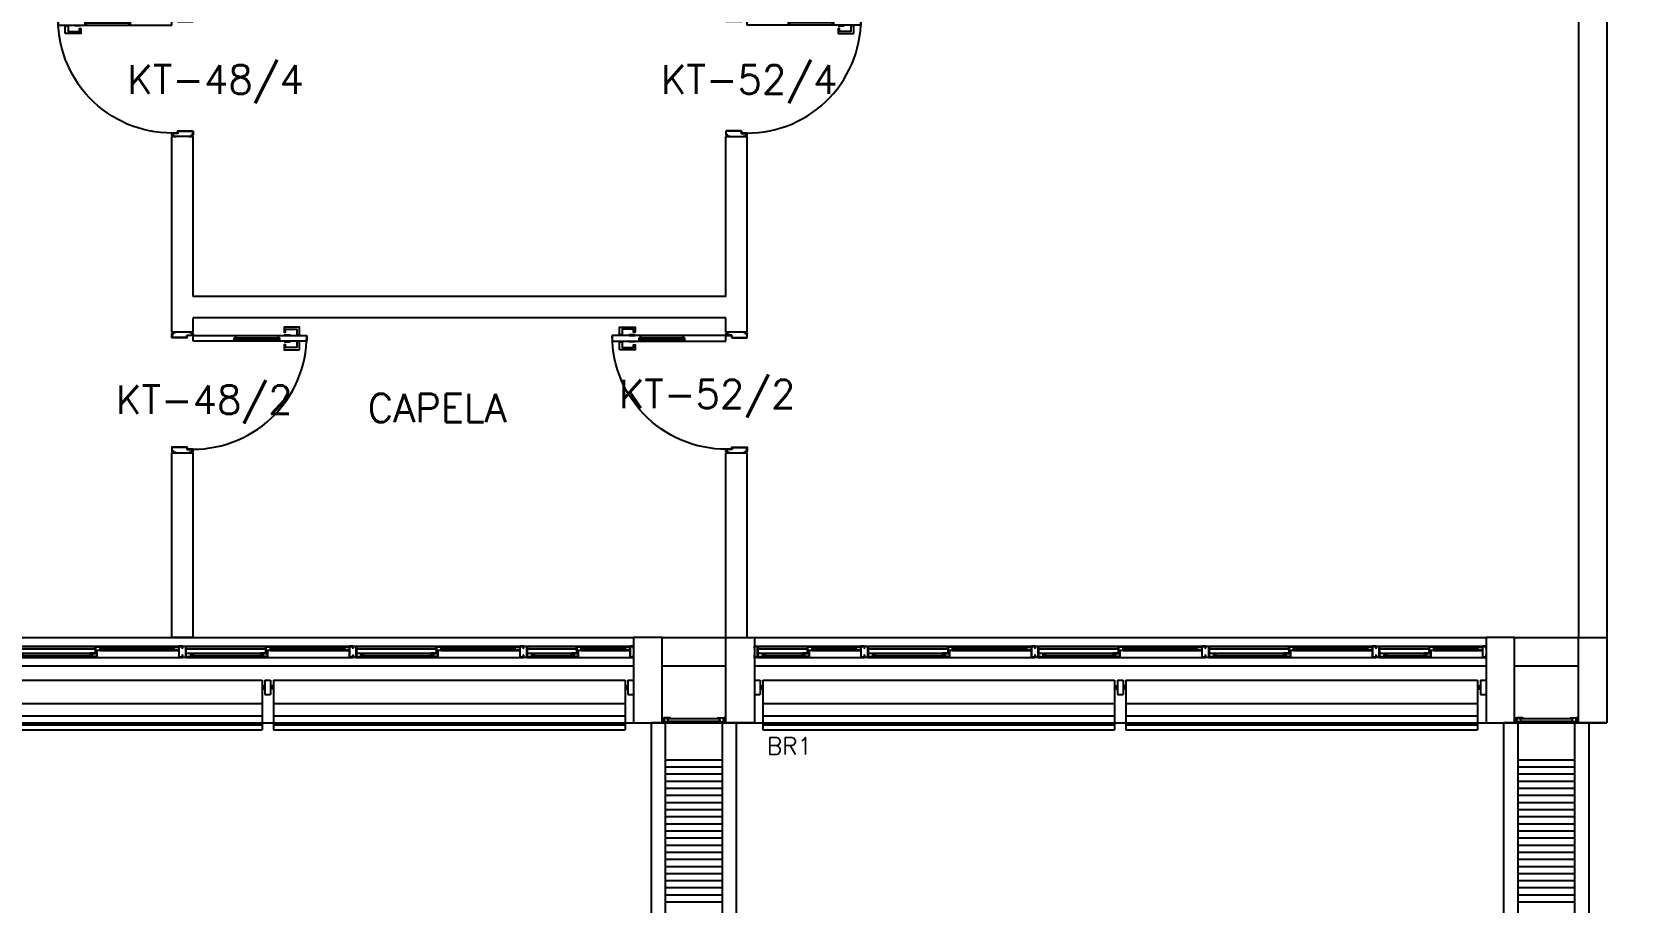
# Model space of a CAD drawing. Header units: millimetres. Extents: x 2686 to 2939, y 1294 to 1441.
# Drawn here: x 2859.24 to 2870.55, y 1420.66 to 1426.79 of the extents above; entities that cross this region are included whole.
import ezdxf

# ---------------------------------------------------------------- set-up
doc = ezdxf.new("R2010")
doc.units = ezdxf.units.MM
for name, color, linetype in [('AR-ALV', 2, 'Continuous'), ('AR-BRISES', 1, 'Continuous'), ('AR-ESQ', 1, 'Continuous'), ('AR-ESTC', 3, 'Continuous'), ('AR-ESTC-V3', 3, 'Continuous'), ('AR-PEITORIL', 1, 'Continuous'), ('AR-PISO', 1, 'Continuous'), ('AR-PORTA', 1, 'Continuous'), ('BR-LINHAS', 1, 'Continuous'), ('BR-MONTANTE', 242, 'Continuous'), ('BR-PAINEL', 1, 'Continuous'), ('BR-SUPORTE', 1, 'Continuous'), ('BR-TEXTO', 2, 'Continuous'), ('DT-ESQ-BAGUETE-C', 1, 'Continuous'), ('DT-ESQ-BAGUETE-V', 1, 'Continuous'), ('DT-ESQ-CHAPA DOBRADA-V', 1, 'Continuous'), ('DT-ESQ-PERFIL CADEIRA-C', 2, 'Continuous'), ('DT-ESQ-PERFIL CADEIRA-V', 2, 'Continuous'), ('DT-ESQ-PERFIL U SIMPLES-C', 2, 'Continuous'), ('DT-ESQ-PERFIL U-C', 2, 'Continuous'), ('DT-ESQ-PERFIL U-V', 1, 'Continuous'), ('DT-ESQ-VENEZIANA-C', 1, 'Continuous'), ('DT-ESQ-VENEZIANA-V', 1, 'Continuous'), ('DT-ESQ-VIDRO-C', 2, 'Continuous'), ('DT-TXTMOD', 1, 'Continuous'), ('ENDEREÇO', 2, 'Continuous'), ('ibio', 2, 'Continuous'), ('insercao', 4, 'Continuous'), ('maçaneta', 1, 'Continuous'), ('mov', 1, 'Continuous'), ('PM-PERFIL U-C', 2, 'Continuous'), ('PM-VIDRO', 2, 'Continuous'), ('pm1', 2, 'Continuous'), ('pm2', 2, 'Continuous'), ('TEXTO', 2, 'Continuous')]:
    doc.layers.add(name, color=color, linetype=linetype)
doc.styles.add('S10', font='simplex.shx', dxfattribs={"height": 0.1})
doc.styles.add('S12', font='simplex.shx', dxfattribs={"width": 1.1, "height": 0.12})
doc.styles.add('UNB-100', font='simplex.shx', dxfattribs={"height": 0.2})
doc.styles.add('UNB1-100', font='simplex.shx', dxfattribs={"height": 0.2})

# ---------------------------------------------------------------- blocks, each defined once
blk = doc.blocks.new('EF40-P')
at = {"layer": 'DT-ESQ-BAGUETE-C', "ltscale": 0.1}
for points in [[(0.073, -0.125), (0.06, -0.125), (0.06, -0.124), (0.073, -0.124, 0.414214), (0.073, -0.123), (0.073, -0.112, 0.414214), (0.073, -0.112), (0.06, -0.112), (0.06, -0.11), (0.073, -0.11, -0.414214), (0.075, -0.112), (0.075, -0.124, -0.414214)], [(0.339, -0.125), (0.352, -0.125), (0.352, -0.124), (0.34, -0.124, -0.414214), (0.339, -0.123), (0.339, -0.112, -0.414214), (0.34, -0.112), (0.352, -0.112), (0.352, -0.11), (0.339, -0.11, 0.414214), (0.337, -0.112), (0.337, -0.124, 0.414214)], [(0.422, -0.08), (0.409, -0.08), (0.409, -0.079), (0.422, -0.079, 0.414214), (0.422, -0.078), (0.422, -0.067, 0.414214), (0.422, -0.067), (0.409, -0.067), (0.409, -0.065), (0.422, -0.065, -0.414214), (0.424, -0.067), (0.424, -0.079, -0.414214)], [(0.702, -0.08), (0.715, -0.08), (0.715, -0.079), (0.702, -0.079, -0.414214), (0.702, -0.078), (0.702, -0.067, -0.414214), (0.702, -0.067), (0.715, -0.067), (0.715, -0.065), (0.702, -0.065, 0.414214), (0.7, -0.067), (0.7, -0.079, 0.414214)], [(0.848, -0.125), (0.835, -0.125), (0.835, -0.124), (0.848, -0.124, 0.414214), (0.848, -0.123), (0.848, -0.112, 0.414214), (0.848, -0.112), (0.835, -0.112), (0.835, -0.11), (0.848, -0.11, -0.414214), (0.85, -0.112), (0.85, -0.124, -0.414214)], [(1.326, -0.125), (1.34, -0.125), (1.34, -0.124), (1.327, -0.124, -0.414214), (1.326, -0.123), (1.326, -0.112, -0.414214), (1.327, -0.112), (1.34, -0.112), (1.34, -0.11), (1.326, -0.11, 0.414214), (1.325, -0.112), (1.325, -0.124, 0.414214)], [(1.41, -0.08), (1.396, -0.08), (1.396, -0.079), (1.409, -0.079, 0.414214), (1.41, -0.078), (1.41, -0.067, 0.414214), (1.409, -0.067), (1.396, -0.067), (1.396, -0.065), (1.41, -0.065, -0.414214), (1.411, -0.067), (1.411, -0.079, -0.414214)], [(1.901, -0.08), (1.915, -0.08), (1.915, -0.079), (1.902, -0.079, -0.414214), (1.901, -0.078), (1.901, -0.067, -0.414214), (1.902, -0.067), (1.915, -0.067), (1.915, -0.065), (1.901, -0.065, 0.414214), (1.9, -0.067), (1.9, -0.079, 0.414214)], [(2.048, -0.125), (2.035, -0.125), (2.035, -0.124), (2.048, -0.124, 0.414214), (2.048, -0.123), (2.048, -0.112, 0.414214), (2.048, -0.112), (2.035, -0.112), (2.035, -0.11), (2.048, -0.11, -0.414214), (2.05, -0.112), (2.05, -0.124, -0.414214)], [(2.526, -0.125), (2.54, -0.125), (2.54, -0.124), (2.527, -0.124, -0.414214), (2.526, -0.123), (2.526, -0.112, -0.414214), (2.527, -0.112), (2.54, -0.112), (2.54, -0.11), (2.526, -0.11, 0.414214), (2.525, -0.112), (2.525, -0.124, 0.414214)], [(2.61, -0.08), (2.596, -0.08), (2.596, -0.079), (2.609, -0.079, 0.414214), (2.61, -0.078), (2.61, -0.067, 0.414214), (2.609, -0.067), (2.596, -0.067), (2.596, -0.065), (2.61, -0.065, -0.414214), (2.611, -0.067), (2.611, -0.079, -0.414214)], [(3.101, -0.08), (3.115, -0.08), (3.115, -0.079), (3.102, -0.079, -0.414214), (3.101, -0.078), (3.101, -0.067, -0.414214), (3.102, -0.067), (3.115, -0.067), (3.115, -0.065), (3.101, -0.065, 0.414214), (3.1, -0.067), (3.1, -0.079, 0.414214)], [(3.248, -0.125), (3.235, -0.125), (3.235, -0.124), (3.248, -0.124, 0.414214), (3.248, -0.123), (3.248, -0.112, 0.414214), (3.248, -0.112), (3.235, -0.112), (3.235, -0.11), (3.248, -0.11, -0.414214), (3.25, -0.112), (3.25, -0.124, -0.414214)], [(3.726, -0.125), (3.74, -0.125), (3.74, -0.124), (3.727, -0.124, -0.414214), (3.726, -0.123), (3.726, -0.112, -0.414214), (3.727, -0.112), (3.74, -0.112), (3.74, -0.11), (3.726, -0.11, 0.414214), (3.725, -0.112), (3.725, -0.124, 0.414214)], [(3.81, -0.08), (3.796, -0.08), (3.796, -0.079), (3.809, -0.079, 0.414214), (3.81, -0.078), (3.81, -0.067, 0.414214), (3.809, -0.067), (3.796, -0.067), (3.796, -0.065), (3.81, -0.065, -0.414214), (3.811, -0.067), (3.811, -0.079, -0.414214)], [(4.301, -0.08), (4.315, -0.08), (4.315, -0.079), (4.302, -0.079, -0.414214), (4.301, -0.078), (4.301, -0.067, -0.414214), (4.302, -0.067), (4.315, -0.067), (4.315, -0.065), (4.301, -0.065, 0.414214), (4.3, -0.067), (4.3, -0.079, 0.414214)], [(4.448, -0.125), (4.435, -0.125), (4.435, -0.124), (4.448, -0.124, 0.414214), (4.448, -0.123), (4.448, -0.112, 0.414214), (4.448, -0.112), (4.435, -0.112), (4.435, -0.11), (4.448, -0.11, -0.414214), (4.45, -0.112), (4.45, -0.124, -0.414214)], [(4.714, -0.125), (4.727, -0.125), (4.727, -0.124), (4.714, -0.124, -0.414214), (4.714, -0.123), (4.714, -0.112, -0.414214), (4.714, -0.112), (4.727, -0.112), (4.727, -0.11), (4.714, -0.11, 0.414214), (4.712, -0.112), (4.712, -0.124, 0.414214)], [(4.797, -0.08), (4.784, -0.08), (4.784, -0.079), (4.797, -0.079, 0.414214), (4.797, -0.078), (4.797, -0.067, 0.414214), (4.797, -0.067), (4.784, -0.067), (4.784, -0.065), (4.797, -0.065, -0.414214), (4.799, -0.067), (4.799, -0.079, -0.414214)], [(5.076, -0.08), (5.09, -0.08), (5.09, -0.079), (5.077, -0.079, -0.414214), (5.076, -0.078), (5.076, -0.067, -0.414214), (5.077, -0.067), (5.09, -0.067), (5.09, -0.065), (5.076, -0.065, 0.414214), (5.075, -0.067), (5.075, -0.079, 0.414214)]]:
    blk.add_lwpolyline(points, format="xyb", close=True, dxfattribs=at)
at = {"layer": 'DT-ESQ-BAGUETE-V', "ltscale": 0.1}
for p, q in [((0.073, -0.11), (0.339, -0.11)), ((0.422, -0.065), (0.702, -0.065)), ((0.848, -0.11), (1.326, -0.11)), ((1.41, -0.065), (1.901, -0.065)), ((2.048, -0.11), (2.526, -0.11)), ((2.61, -0.065), (3.101, -0.065)), ((3.248, -0.11), (3.726, -0.11)), ((3.81, -0.065), (4.301, -0.065)), ((4.448, -0.11), (4.714, -0.11)), ((4.797, -0.065), (5.076, -0.065))]:
    blk.add_line(p, q, dxfattribs=at)
at = {"layer": 'DT-ESQ-CHAPA DOBRADA-V', "ltscale": 0.1}
for p, q in [((0.025, -0.077), (0.374, -0.077)), ((0.025, -0.08), (0.374, -0.08)), ((0.8, -0.077), (1.361, -0.077)), ((0.8, -0.08), (1.361, -0.08)), ((2, -0.077), (2.561, -0.077)), ((2, -0.08), (2.561, -0.08)), ((3.2, -0.077), (3.761, -0.077)), ((3.2, -0.08), (3.761, -0.08)), ((4.4, -0.077), (4.749, -0.077)), ((4.4, -0.08), (4.749, -0.08))]:
    blk.add_line(p, q, dxfattribs=at)
at = {"layer": 'DT-ESQ-PERFIL CADEIRA-C', "ltscale": 0.1}
for p, q in [((0.376, -0.088), (0.422, -0.088)), ((0.75, -0.088), (0.702, -0.088)), ((1.363, -0.088), (1.41, -0.088)), ((1.95, -0.088), (1.901, -0.088)), ((2.563, -0.088), (2.61, -0.088)), ((3.15, -0.088), (3.101, -0.088)), ((3.763, -0.088), (3.81, -0.088)), ((4.35, -0.088), (4.301, -0.088)), ((4.751, -0.088), (4.797, -0.088)), ((5.125, -0.088), (5.076, -0.088)), ((0.025, -0.134), (0.073, -0.134)), ((0.385, -0.134), (0.339, -0.134)), ((0.8, -0.134), (0.848, -0.134)), ((1.373, -0.134), (1.326, -0.134)), ((2, -0.134), (2.048, -0.134)), ((2.573, -0.134), (2.526, -0.134)), ((3.2, -0.134), (3.248, -0.134)), ((3.773, -0.134), (3.726, -0.134)), ((4.4, -0.134), (4.448, -0.134)), ((4.76, -0.134), (4.714, -0.134))]:
    blk.add_line(p, q, dxfattribs=at)
for points in [[(0.073, -0.135), (0.025, -0.135), (0.025, -0.134), (0.06, -0.134, -0.198912), (0.059, -0.133, -0.198913), (0.059, -0.132), (0.059, -0.112, 0.414214), (0.058, -0.112), (0.025, -0.112), (0.025, -0.11), (0.059, -0.11, -0.414214), (0.06, -0.112), (0.06, -0.124), (0.06, -0.125), (0.06, -0.132), (0.073, -0.132, -1)], [(0.339, -0.132, 1), (0.339, -0.135), (0.385, -0.135, 0.414214), (0.387, -0.133), (0.387, -0.112, 0.414214), (0.385, -0.11), (0.354, -0.11, 0.414214), (0.352, -0.112), (0.352, -0.132)], [(0.352, -0.134, 0.198913), (0.354, -0.133, 0.198913), (0.354, -0.132), (0.354, -0.112, -0.414214), (0.354, -0.112), (0.385, -0.112, -0.414214), (0.386, -0.112), (0.386, -0.133, -0.414214), (0.385, -0.134)], [(0.422, -0.087, -1), (0.422, -0.09), (0.376, -0.09, -0.414214), (0.374, -0.088), (0.374, -0.067, -0.414214), (0.376, -0.065), (0.407, -0.065, -0.414214), (0.409, -0.067), (0.409, -0.087)], [(0.409, -0.088, -0.198913), (0.408, -0.088, -0.198913), (0.407, -0.087), (0.407, -0.067, 0.414214), (0.407, -0.067), (0.376, -0.067, 0.414214), (0.375, -0.067), (0.375, -0.088, 0.414214), (0.376, -0.088)], [(0.702, -0.09), (0.75, -0.09), (0.75, -0.088), (0.715, -0.088, 0.198912), (0.716, -0.088, 0.198913), (0.716, -0.087), (0.716, -0.067, -0.414214), (0.717, -0.067), (0.75, -0.067), (0.75, -0.065), (0.716, -0.065, 0.414214), (0.715, -0.067), (0.715, -0.079), (0.715, -0.08), (0.715, -0.087), (0.702, -0.087, 1)], [(0.848, -0.135), (0.8, -0.135), (0.8, -0.134), (0.835, -0.134, -0.198912), (0.834, -0.133, -0.198913), (0.833, -0.132), (0.833, -0.112, 0.414214), (0.833, -0.112), (0.8, -0.112), (0.8, -0.11), (0.833, -0.11, -0.414214), (0.835, -0.112), (0.835, -0.124), (0.835, -0.125), (0.835, -0.132), (0.848, -0.132, -1)], [(1.326, -0.132, 1), (1.326, -0.135), (1.373, -0.135, 0.414214), (1.375, -0.133), (1.375, -0.112, 0.414214), (1.373, -0.11), (1.341, -0.11, 0.414214), (1.34, -0.112), (1.34, -0.132)], [(1.34, -0.134, 0.198913), (1.341, -0.133, 0.198913), (1.341, -0.132), (1.341, -0.112, -0.414214), (1.342, -0.112), (1.373, -0.112, -0.414214), (1.373, -0.112), (1.373, -0.133, -0.414214), (1.373, -0.134)], [(1.41, -0.087, -1), (1.41, -0.09), (1.363, -0.09, -0.414214), (1.361, -0.088), (1.361, -0.067, -0.414214), (1.363, -0.065), (1.395, -0.065, -0.414214), (1.396, -0.067), (1.396, -0.087)], [(1.396, -0.088, -0.198913), (1.395, -0.088, -0.198913), (1.395, -0.087), (1.395, -0.067, 0.414214), (1.394, -0.067), (1.363, -0.067, 0.414214), (1.363, -0.067), (1.363, -0.088, 0.414214), (1.363, -0.088)], [(1.901, -0.09), (1.95, -0.09), (1.95, -0.088), (1.915, -0.088, 0.198912), (1.916, -0.088, 0.198913), (1.916, -0.087), (1.916, -0.067, -0.414214), (1.917, -0.067), (1.95, -0.067), (1.95, -0.065), (1.916, -0.065, 0.414214), (1.915, -0.067), (1.915, -0.079), (1.915, -0.08), (1.915, -0.087), (1.901, -0.087, 1)], [(2.048, -0.135), (2, -0.135), (2, -0.134), (2.035, -0.134, -0.198912), (2.034, -0.133, -0.198913), (2.033, -0.132), (2.033, -0.112, 0.414214), (2.033, -0.112), (2, -0.112), (2, -0.11), (2.033, -0.11, -0.414214), (2.035, -0.112), (2.035, -0.124), (2.035, -0.125), (2.035, -0.132), (2.048, -0.132, -1)], [(2.526, -0.132, 1), (2.526, -0.135), (2.573, -0.135, 0.414214), (2.575, -0.133), (2.575, -0.112, 0.414214), (2.573, -0.11), (2.541, -0.11, 0.414214), (2.54, -0.112), (2.54, -0.132)], [(2.54, -0.134, 0.198913), (2.541, -0.133, 0.198913), (2.541, -0.132), (2.541, -0.112, -0.414214), (2.542, -0.112), (2.573, -0.112, -0.414214), (2.573, -0.112), (2.573, -0.133, -0.414214), (2.573, -0.134)], [(2.61, -0.087, -1), (2.61, -0.09), (2.563, -0.09, -0.414214), (2.561, -0.088), (2.561, -0.067, -0.414214), (2.563, -0.065), (2.595, -0.065, -0.414214), (2.596, -0.067), (2.596, -0.087)], [(2.596, -0.088, -0.198913), (2.595, -0.088, -0.198913), (2.595, -0.087), (2.595, -0.067, 0.414214), (2.594, -0.067), (2.563, -0.067, 0.414214), (2.563, -0.067), (2.563, -0.088, 0.414214), (2.563, -0.088)], [(3.101, -0.09), (3.15, -0.09), (3.15, -0.088), (3.115, -0.088, 0.198912), (3.116, -0.088, 0.198913), (3.116, -0.087), (3.116, -0.067, -0.414214), (3.117, -0.067), (3.15, -0.067), (3.15, -0.065), (3.116, -0.065, 0.414214), (3.115, -0.067), (3.115, -0.079), (3.115, -0.08), (3.115, -0.087), (3.101, -0.087, 1)], [(3.248, -0.135), (3.2, -0.135), (3.2, -0.134), (3.235, -0.134, -0.198912), (3.234, -0.133, -0.198913), (3.233, -0.132), (3.233, -0.112, 0.414214), (3.233, -0.112), (3.2, -0.112), (3.2, -0.11), (3.233, -0.11, -0.414214), (3.235, -0.112), (3.235, -0.124), (3.235, -0.125), (3.235, -0.132), (3.248, -0.132, -1)], [(3.726, -0.132, 1), (3.726, -0.135), (3.773, -0.135, 0.414214), (3.775, -0.133), (3.775, -0.112, 0.414214), (3.773, -0.11), (3.741, -0.11, 0.414214), (3.74, -0.112), (3.74, -0.132)], [(3.74, -0.134, 0.198913), (3.741, -0.133, 0.198913), (3.741, -0.132), (3.741, -0.112, -0.414214), (3.742, -0.112), (3.773, -0.112, -0.414214), (3.773, -0.112), (3.773, -0.133, -0.414214), (3.773, -0.134)], [(3.81, -0.087, -1), (3.81, -0.09), (3.763, -0.09, -0.414214), (3.761, -0.088), (3.761, -0.067, -0.414214), (3.763, -0.065), (3.795, -0.065, -0.414214), (3.796, -0.067), (3.796, -0.087)], [(3.796, -0.088, -0.198913), (3.795, -0.088, -0.198913), (3.795, -0.087), (3.795, -0.067, 0.414214), (3.794, -0.067), (3.763, -0.067, 0.414214), (3.763, -0.067), (3.763, -0.088, 0.414214), (3.763, -0.088)], [(4.301, -0.09), (4.35, -0.09), (4.35, -0.088), (4.315, -0.088, 0.198912), (4.316, -0.088, 0.198913), (4.316, -0.087), (4.316, -0.067, -0.414214), (4.317, -0.067), (4.35, -0.067), (4.35, -0.065), (4.316, -0.065, 0.414214), (4.315, -0.067), (4.315, -0.079), (4.315, -0.08), (4.315, -0.087), (4.301, -0.087, 1)], [(4.448, -0.135), (4.4, -0.135), (4.4, -0.134), (4.435, -0.134, -0.198912), (4.434, -0.133, -0.198913), (4.433, -0.132), (4.433, -0.112, 0.414214), (4.433, -0.112), (4.4, -0.112), (4.4, -0.11), (4.433, -0.11, -0.414214), (4.435, -0.112), (4.435, -0.124), (4.435, -0.125), (4.435, -0.132), (4.448, -0.132, -1)], [(4.714, -0.132, 1), (4.714, -0.135), (4.76, -0.135, 0.414214), (4.762, -0.133), (4.762, -0.112, 0.414214), (4.76, -0.11), (4.729, -0.11, 0.414214), (4.727, -0.112), (4.727, -0.132)], [(4.727, -0.134, 0.198913), (4.729, -0.133, 0.198913), (4.729, -0.132), (4.729, -0.112, -0.414214), (4.729, -0.112), (4.76, -0.112, -0.414214), (4.761, -0.112), (4.761, -0.133, -0.414214), (4.76, -0.134)], [(4.797, -0.087, -1), (4.797, -0.09), (4.751, -0.09, -0.414214), (4.749, -0.088), (4.749, -0.067, -0.414214), (4.751, -0.065), (4.782, -0.065, -0.414214), (4.784, -0.067), (4.784, -0.087)], [(4.784, -0.088, -0.198913), (4.783, -0.088, -0.198913), (4.782, -0.087), (4.782, -0.067, 0.414214), (4.782, -0.067), (4.751, -0.067, 0.414214), (4.75, -0.067), (4.75, -0.088, 0.414214), (4.751, -0.088)], [(5.076, -0.09), (5.125, -0.09), (5.125, -0.088), (5.09, -0.088, 0.198912), (5.091, -0.088, 0.198913), (5.091, -0.087), (5.091, -0.067, -0.414214), (5.092, -0.067), (5.125, -0.067), (5.125, -0.065), (5.091, -0.065, 0.414214), (5.09, -0.067), (5.09, -0.079), (5.09, -0.08), (5.09, -0.087), (5.076, -0.087, 1)]]:
    blk.add_lwpolyline(points, format="xyb", close=True, dxfattribs=at)
at = {"layer": 'DT-ESQ-PERFIL CADEIRA-V', "ltscale": 0.1}
for p, q in [((0.407, -0.09), (0.702, -0.09)), ((1.395, -0.09), (1.901, -0.09)), ((2.595, -0.09), (3.101, -0.09)), ((3.795, -0.09), (4.301, -0.09)), ((4.782, -0.09), (5.076, -0.09)), ((0.073, -0.135), (0.339, -0.135)), ((0.848, -0.135), (1.326, -0.135)), ((2.048, -0.135), (2.526, -0.135)), ((3.248, -0.135), (3.726, -0.135)), ((4.448, -0.135), (4.714, -0.135))]:
    blk.add_line(p, q, dxfattribs=at)
at = {"layer": 'DT-ESQ-PERFIL U SIMPLES-C', "ltscale": 0.1}
for points in [[(0.376, -0.102), (0.384, -0.102), (0.384, -0.1), (0.376, -0.1, -0.414214), (0.375, -0.1), (0.375, -0.092, -0.414214), (0.376, -0.091), (0.384, -0.091), (0.384, -0.09), (0.376, -0.09, 0.414214), (0.374, -0.092), (0.374, -0.1, 0.414214)], [(0.385, -0.098), (0.377, -0.098), (0.377, -0.1), (0.385, -0.1, -0.414214), (0.386, -0.1), (0.386, -0.108, -0.414214), (0.385, -0.109), (0.377, -0.109), (0.377, -0.11), (0.385, -0.11, 0.414214), (0.387, -0.108), (0.387, -0.1, 0.414214)], [(1.363, -0.102), (1.371, -0.102), (1.371, -0.1), (1.363, -0.1, -0.414214), (1.363, -0.1), (1.363, -0.092, -0.414214), (1.363, -0.091), (1.371, -0.091), (1.371, -0.09), (1.363, -0.09, 0.414214), (1.361, -0.092), (1.361, -0.1, 0.414214)], [(1.373, -0.098), (1.365, -0.098), (1.365, -0.1), (1.373, -0.1, -0.414214), (1.373, -0.1), (1.373, -0.108, -0.414214), (1.373, -0.109), (1.365, -0.109), (1.365, -0.11), (1.373, -0.11, 0.414214), (1.375, -0.108), (1.375, -0.1, 0.414214)], [(2.563, -0.102), (2.571, -0.102), (2.571, -0.1), (2.563, -0.1, -0.414214), (2.563, -0.1), (2.563, -0.092, -0.414214), (2.563, -0.091), (2.571, -0.091), (2.571, -0.09), (2.563, -0.09, 0.414214), (2.561, -0.092), (2.561, -0.1, 0.414214)], [(2.573, -0.098), (2.565, -0.098), (2.565, -0.1), (2.573, -0.1, -0.414214), (2.573, -0.1), (2.573, -0.108, -0.414214), (2.573, -0.109), (2.565, -0.109), (2.565, -0.11), (2.573, -0.11, 0.414214), (2.575, -0.108), (2.575, -0.1, 0.414214)], [(3.763, -0.102), (3.771, -0.102), (3.771, -0.1), (3.763, -0.1, -0.414214), (3.763, -0.1), (3.763, -0.092, -0.414214), (3.763, -0.091), (3.771, -0.091), (3.771, -0.09), (3.763, -0.09, 0.414214), (3.761, -0.092), (3.761, -0.1, 0.414214)], [(3.773, -0.098), (3.765, -0.098), (3.765, -0.1), (3.773, -0.1, -0.414214), (3.773, -0.1), (3.773, -0.108, -0.414214), (3.773, -0.109), (3.765, -0.109), (3.765, -0.11), (3.773, -0.11, 0.414214), (3.775, -0.108), (3.775, -0.1, 0.414214)], [(4.751, -0.102), (4.759, -0.102), (4.759, -0.1), (4.751, -0.1, -0.414214), (4.75, -0.1), (4.75, -0.092, -0.414214), (4.751, -0.091), (4.759, -0.091), (4.759, -0.09), (4.751, -0.09, 0.414214), (4.749, -0.092), (4.749, -0.1, 0.414214)], [(4.76, -0.098), (4.752, -0.098), (4.752, -0.1), (4.76, -0.1, -0.414214), (4.761, -0.1), (4.761, -0.108, -0.414214), (4.76, -0.109), (4.752, -0.109), (4.752, -0.11), (4.76, -0.11, 0.414214), (4.762, -0.108), (4.762, -0.1, 0.414214)]]:
    blk.add_lwpolyline(points, format="xyb", close=True, dxfattribs=at)
at = {"layer": 'DT-ESQ-PERFIL U-C', "ltscale": 0.1}
for points in [[(0, -0.062, -0.414214), (0.001, -0.06), (0.023, -0.06, -0.414214), (0.025, -0.062), (0.025, -0.139, -0.414214), (0.023, -0.14), (0.001, -0.14, -0.414214), (0, -0.139), (0, -0.125), (0.001, -0.125), (0.001, -0.138, 0.414214), (0.002, -0.139), (0.023, -0.139, 0.414214), (0.023, -0.138), (0.023, -0.062, 0.414214), (0.023, -0.062), (0.002, -0.062, 0.414214), (0.001, -0.062), (0.001, -0.075), (0, -0.075)], [(0.775, -0.062, 0.414214), (0.773, -0.06), (0.751, -0.06, 0.414214), (0.75, -0.062), (0.75, -0.139, 0.414214), (0.751, -0.14), (0.773, -0.14, 0.414214), (0.775, -0.139), (0.775, -0.125), (0.773, -0.125), (0.773, -0.138, -0.414214), (0.773, -0.139), (0.752, -0.139, -0.414214), (0.751, -0.138), (0.751, -0.062, -0.414214), (0.752, -0.062), (0.773, -0.062, -0.414214), (0.773, -0.062), (0.773, -0.075), (0.775, -0.075)], [(0.775, -0.062, -0.414214), (0.776, -0.06), (0.798, -0.06, -0.414214), (0.8, -0.062), (0.8, -0.139, -0.414214), (0.798, -0.14), (0.776, -0.14, -0.414214), (0.775, -0.139), (0.775, -0.125), (0.776, -0.125), (0.776, -0.138, 0.414214), (0.777, -0.139), (0.798, -0.139, 0.414214), (0.798, -0.138), (0.798, -0.062, 0.414214), (0.798, -0.062), (0.777, -0.062, 0.414214), (0.776, -0.062), (0.776, -0.075), (0.775, -0.075)], [(1.975, -0.062, 0.414214), (1.973, -0.06), (1.951, -0.06, 0.414214), (1.95, -0.062), (1.95, -0.139, 0.414214), (1.951, -0.14), (1.973, -0.14, 0.414214), (1.975, -0.139), (1.975, -0.125), (1.973, -0.125), (1.973, -0.138, -0.414214), (1.973, -0.139), (1.952, -0.139, -0.414214), (1.951, -0.138), (1.951, -0.062, -0.414214), (1.952, -0.062), (1.973, -0.062, -0.414214), (1.973, -0.062), (1.973, -0.075), (1.975, -0.075)], [(1.975, -0.062, -0.414214), (1.976, -0.06), (1.998, -0.06, -0.414214), (2, -0.062), (2, -0.139, -0.414214), (1.998, -0.14), (1.976, -0.14, -0.414214), (1.975, -0.139), (1.975, -0.125), (1.976, -0.125), (1.976, -0.138, 0.414214), (1.977, -0.139), (1.998, -0.139, 0.414214), (1.998, -0.138), (1.998, -0.062, 0.414214), (1.998, -0.062), (1.977, -0.062, 0.414214), (1.976, -0.062), (1.976, -0.075), (1.975, -0.075)], [(3.175, -0.062, 0.414214), (3.173, -0.06), (3.151, -0.06, 0.414214), (3.15, -0.062), (3.15, -0.139, 0.414214), (3.151, -0.14), (3.173, -0.14, 0.414214), (3.175, -0.139), (3.175, -0.125), (3.173, -0.125), (3.173, -0.138, -0.414214), (3.173, -0.139), (3.152, -0.139, -0.414214), (3.151, -0.138), (3.151, -0.062, -0.414214), (3.152, -0.062), (3.173, -0.062, -0.414214), (3.173, -0.062), (3.173, -0.075), (3.175, -0.075)], [(3.175, -0.062, -0.414214), (3.176, -0.06), (3.198, -0.06, -0.414214), (3.2, -0.062), (3.2, -0.139, -0.414214), (3.198, -0.14), (3.176, -0.14, -0.414214), (3.175, -0.139), (3.175, -0.125), (3.176, -0.125), (3.176, -0.138, 0.414214), (3.177, -0.139), (3.198, -0.139, 0.414214), (3.198, -0.138), (3.198, -0.062, 0.414214), (3.198, -0.062), (3.177, -0.062, 0.414214), (3.176, -0.062), (3.176, -0.075), (3.175, -0.075)], [(4.375, -0.062, 0.414214), (4.373, -0.06), (4.351, -0.06, 0.414214), (4.35, -0.062), (4.35, -0.139, 0.414214), (4.351, -0.14), (4.373, -0.14, 0.414214), (4.375, -0.139), (4.375, -0.125), (4.373, -0.125), (4.373, -0.138, -0.414214), (4.373, -0.139), (4.352, -0.139, -0.414214), (4.351, -0.138), (4.351, -0.062, -0.414214), (4.352, -0.062), (4.373, -0.062, -0.414214), (4.373, -0.062), (4.373, -0.075), (4.375, -0.075)], [(4.375, -0.062, -0.414214), (4.376, -0.06), (4.398, -0.06, -0.414214), (4.4, -0.062), (4.4, -0.139, -0.414214), (4.398, -0.14), (4.376, -0.14, -0.414214), (4.375, -0.139), (4.375, -0.125), (4.376, -0.125), (4.376, -0.138, 0.414214), (4.377, -0.139), (4.398, -0.139, 0.414214), (4.398, -0.138), (4.398, -0.062, 0.414214), (4.398, -0.062), (4.377, -0.062, 0.414214), (4.376, -0.062), (4.376, -0.075), (4.375, -0.075)], [(5.15, -0.062, 0.414214), (5.148, -0.06), (5.126, -0.06, 0.414214), (5.125, -0.062), (5.125, -0.139, 0.414214), (5.126, -0.14), (5.148, -0.14, 0.414214), (5.15, -0.139), (5.15, -0.125), (5.148, -0.125), (5.148, -0.138, -0.414214), (5.148, -0.139), (5.127, -0.139, -0.414214), (5.126, -0.138), (5.126, -0.062, -0.414214), (5.127, -0.062), (5.148, -0.062, -0.414214), (5.148, -0.062), (5.148, -0.075), (5.15, -0.075)]]:
    blk.add_lwpolyline(points, format="xyb", close=True, dxfattribs=at)
at = {"layer": 'DT-ESQ-PERFIL U-V', "ltscale": 0.1}
for p, q in [((0.023, -0.06), (0.751, -0.06)), ((0.798, -0.06), (1.951, -0.06)), ((1.998, -0.06), (3.151, -0.06)), ((3.198, -0.06), (4.351, -0.06)), ((4.398, -0.06), (5.126, -0.06)), ((0.023, -0.14), (0.751, -0.14)), ((0.798, -0.14), (1.951, -0.14)), ((1.998, -0.14), (3.151, -0.14)), ((3.198, -0.14), (4.351, -0.14)), ((4.398, -0.14), (5.126, -0.14))]:
    blk.add_line(p, q, dxfattribs=at)
at = {"layer": 'DT-ESQ-VIDRO-C', "ltscale": 0.1}
for points in [[(0.713, -0.085), (0.713, -0.082), (0.412, -0.082), (0.412, -0.085)], [(1.912, -0.085), (1.912, -0.082), (1.399, -0.082), (1.399, -0.085)], [(3.112, -0.085), (3.112, -0.082), (2.599, -0.082), (2.599, -0.085)], [(4.312, -0.085), (4.312, -0.082), (3.799, -0.082), (3.799, -0.085)], [(5.087, -0.085), (5.087, -0.082), (4.786, -0.082), (4.786, -0.085)], [(0.063, -0.13), (0.063, -0.127), (0.349, -0.127), (0.349, -0.13)], [(0.838, -0.13), (0.838, -0.127), (1.337, -0.127), (1.337, -0.13)], [(2.038, -0.13), (2.038, -0.127), (2.537, -0.127), (2.537, -0.13)], [(3.238, -0.13), (3.238, -0.127), (3.737, -0.127), (3.737, -0.13)], [(4.438, -0.13), (4.438, -0.127), (4.724, -0.127), (4.724, -0.13)]]:
    blk.add_lwpolyline(points, close=True, dxfattribs=at)
at = {"layer": 'DT-TXTMOD', "ltscale": 0.1, "style": 'S10', "flags": 3}
for tag, p in [('M01', (0.025, -0.28)), ('M02', (0.325, -0.28)), ('M03', (0.627, -0.28)), ('M04', (0.929, -0.28)), ('M05', (1.231, -0.28)), ('M06', (1.532, -0.28)), ('M07', (1.834, -0.28)), ('M08', (2.136, -0.28)), ('M09', (2.438, -0.28)), ('M10', (2.739, -0.28)), ('M11', (3.041, -0.28)), ('M12', (3.343, -0.28)), ('M13', (3.645, -0.28)), ('M14', (3.946, -0.28)), ('M15', (4.248, -0.28)), ('M16', (4.55, -0.28)), ('M17', (4.852, -0.28))]:
    blk.add_attdef(tag, p, '', height=0.1, dxfattribs=at)
blk = doc.blocks.new('BR-MODULO1')
at = {"layer": 'BR-LINHAS'}
for p, q in [((0.06, -0.265), (2.535, -0.265)), ((2.615, -0.265), (5.09, -0.265)), ((0.06, -0.352), (2.535, -0.352)), ((0.06, -0.415), (2.535, -0.415)), ((2.615, -0.352), (5.09, -0.352)), ((2.615, -0.415), (5.09, -0.415))]:
    blk.add_line(p, q, dxfattribs=at)
at = {"layer": 'BR-MONTANTE'}
for p, q in [((0, -0.1), (0, -0.2)), ((0, -0.1), (0.04, -0.1)), ((0.04, -0.1), (0.04, -0.2)), ((2.555, -0.1), (2.595, -0.1)), ((2.555, -0.1), (2.555, -0.2)), ((2.595, -0.1), (2.595, -0.2)), ((5.11, -0.1), (5.11, -0.2)), ((5.11, -0.1), (5.15, -0.1)), ((5.15, -0.1), (5.15, -0.2)), ((0, -0.2), (0.04, -0.2)), ((2.555, -0.2), (2.595, -0.2)), ((5.11, -0.2), (5.15, -0.2))]:
    blk.add_line(p, q, dxfattribs=at)
at = {"layer": 'BR-PAINEL'}
for p, q in [((0.06, -0.1), (2.535, -0.1)), ((0.06, -0.1), (0.06, -0.45)), ((2.535, -0.1), (2.535, -0.45)), ((2.615, -0.1), (2.615, -0.45)), ((2.615, -0.1), (5.09, -0.1)), ((5.09, -0.1), (5.09, -0.45)), ((0.06, -0.45), (2.535, -0.45)), ((2.615, -0.45), (5.09, -0.45))]:
    blk.add_line(p, q, dxfattribs=at)
at = {"layer": 'BR-SUPORTE'}
for p, q in [((0.04, -0.14), (0.06, -0.14)), ((0.04, -0.16), (0.06, -0.16)), ((0.05, -0.14), (0.05, -0.16)), ((2.535, -0.14), (2.555, -0.14)), ((2.535, -0.16), (2.555, -0.16)), ((2.545, -0.14), (2.545, -0.16)), ((2.615, -0.14), (2.595, -0.14)), ((2.615, -0.16), (2.595, -0.16)), ((2.605, -0.14), (2.605, -0.16)), ((5.09, -0.14), (5.11, -0.14)), ((5.09, -0.16), (5.11, -0.16)), ((5.1, -0.14), (5.1, -0.16))]:
    blk.add_line(p, q, dxfattribs=at)
blk = doc.blocks.new('PM3V')
at = {"layer": 'maçaneta'}
for points in [[(0.02, 0.9), (-0.035, 0.9), (-0.035, 0.79), (0, 0.79), (0, 0.8), (-0.02, 0.8), (-0.02, 0.879, -0.414214), (-0.018, 0.88), (0.02, 0.88)], [(0.125, 0.9), (0.07, 0.9), (0.07, 0.88), (0.109, 0.88, -0.414214), (0.11, 0.879), (0.11, 0.8), (0.09, 0.8), (0.09, 0.79), (0.125, 0.79)]]:
    blk.add_lwpolyline(points, format="xyb", close=True, dxfattribs=at)
for points in [[(0.02, 0.79), (0.02, 0.83), (0.025, 0.83), (0.025, 0.79)], [(0.07, 0.79), (0.07, 0.83), (0.065, 0.83), (0.065, 0.79)]]:
    blk.add_lwpolyline(points, close=True, dxfattribs=at)
at = {"layer": 'mov'}
blk.add_arc((0.025, 0.15), 0.8, 356.8472, 90, dxfattribs=at)
at = {"layer": 'PM-PERFIL U-C'}
for p, q in [((0, 0.12), (0, 0.139)), ((0.002, 0.12), (0, 0.12)), ((0.002, 0.14), (0.01, 0.14)), ((0.002, 0.138), (0.002, 0.12)), ((0.011, 0.138), (0.002, 0.138)), ((0.01, 0.14), (0.01, 0.149)), ((0.012, 0.15), (0.024, 0.15)), ((0.012, 0.148), (0.012, 0.14)), ((0.023, 0.148), (0.012, 0.148)), ((0.023, 0.109), (0.023, 0.148)), ((0.025, 0.149), (0.025, 0.109)), ((0.825, 0.149), (0.825, 0.109)), ((0.839, 0.15), (0.827, 0.15)), ((0.827, 0.148), (0.838, 0.148)), ((0.827, 0.109), (0.827, 0.148)), ((0.838, 0.148), (0.838, 0.14)), ((0.84, 0.14), (0.84, 0.149)), ((0.849, 0.14), (0.84, 0.14)), ((0.84, 0.138), (0.848, 0.138)), ((0.848, 0.138), (0.848, 0.12)), ((0.848, 0.12), (0.85, 0.12)), ((0.85, 0.12), (0.85, 0.139)), ((0, 0.03), (0.002, 0.03)), ((0, 0.012), (0, 0.03)), ((0.002, 0.03), (0.002, 0.012)), ((0.002, 0.012), (0.011, 0.012)), ((0.01, 0.01), (0.002, 0.01)), ((0.01, 0.002), (0.01, 0.01)), ((0.012, 0.011), (0.012, 0.002)), ((0.012, 0.002), (0.038, 0.002)), ((0.038, 0), (0.012, 0)), ((0.038, 0.109), (0.025, 0.109)), ((0.038, 0.107), (0.025, 0.107)), ((0.038, 0.107), (0.038, 0.002)), ((0.04, 0.108), (0.04, 0.002)), ((0.81, 0.108), (0.81, 0.002)), ((0.812, 0.109), (0.825, 0.109)), ((0.812, 0.107), (0.826, 0.107)), ((0.812, 0.107), (0.812, 0.002)), ((0.838, 0.002), (0.812, 0.002)), ((0.812, 0), (0.839, 0)), ((0.838, 0.011), (0.838, 0.002)), ((0.848, 0.012), (0.84, 0.012)), ((0.84, 0.002), (0.84, 0.01)), ((0.84, 0.01), (0.849, 0.01)), ((0.85, 0.03), (0.848, 0.03)), ((0.848, 0.03), (0.848, 0.012)), ((0.85, 0.012), (0.85, 0.03))]:
    blk.add_line(p, q, dxfattribs=at)
for centre, start, end in [((0.002, 0.139), 90, 180), ((0.012, 0.149), 90, 180), ((0.011, 0.14), 270, 0), ((0.024, 0.149), 360, 90), ((0.827, 0.149), 90, 180), ((0.84, 0.14), 180, 270), ((0.839, 0.149), 0, 90), ((0.849, 0.139), 0, 90), ((0.002, 0.012), 180, 270), ((0.012, 0.002), 180, 270), ((0.011, 0.011), 0, 90), ((0.025, 0.109), 180, 270), ((0.038, 0.002), 269.9386, 0), ((0.038, 0.108), 0, 90), ((0.812, 0.108), 90, 180), ((0.812, 0.002), 180, 270.0614), ((0.826, 0.109), 270, 0), ((0.84, 0.011), 90, 180), ((0.839, 0.002), 270, 0), ((0.849, 0.012), 270, 0)]:
    blk.add_arc(centre, 0.0015, start, end, dxfattribs=at)
at = {"layer": 'PM-VIDRO', "color": 1}
for p, q in [((0.04, 0.45), (0.04, 0.75)), ((0.05, 0.75), (0.05, 0.45))]:
    blk.add_line(p, q, dxfattribs=at)
at = {"layer": 'pm1'}
for p, q in [((0.025, 0.95), (0.065, 0.95)), ((0.025, 0.75), (0.025, 0.95)), ((0.065, 0.95), (0.065, 0.76)), ((0.04, 0.75), (0.025, 0.75)), ((0.065, 0.76), (0.04, 0.76)), ((0.04, 0.75), (0.04, 0.76)), ((0.05, 0.76), (0.05, 0.75)), ((0.065, 0.75), (0.05, 0.75)), ((0.065, 0.76), (0.065, 0.75)), ((0.025, 0.15), (0.025, 0.45)), ((0.04, 0.45), (0.025, 0.45)), ((0.04, 0.44), (0.04, 0.45)), ((0.065, 0.44), (0.04, 0.44)), ((0.065, 0.45), (0.05, 0.45)), ((0.05, 0.45), (0.05, 0.44)), ((0.065, 0.45), (0.065, 0.44)), ((0.065, 0.44), (0.065, 0.15)), ((0.065, 0.15), (0.025, 0.15))]:
    blk.add_line(p, q, dxfattribs=at)
at = {"layer": 'pm2'}
for p, q in [((0.025, 0.45), (0.025, 0.75)), ((0.065, 0.75), (0.065, 0.45)), ((0.025, 0.15), (0.025, 0.109)), ((0.025, 0.109), (0.035, 0.109)), ((0.825, 0.109), (0.815, 0.109)), ((0.815, 0), (0.84, 0)), ((0.84, 0.01), (0.85, 0.01)), ((0.84, 0), (0.84, 0.01))]:
    blk.add_line(p, q, dxfattribs=at)
blk = doc.blocks.new('EF01C-P')
at = {"layer": 'DT-ESQ-BAGUETE-C', "ltscale": 0.1}
for points in [[(0.002, 0.035), (0.015, 0.035), (0.015, 0.033), (0.002, 0.033), (0.002, 0.005), (0.015, 0.005), (0.015, 0.004), (0.002, 0.004, -0.414214), (0, 0.005), (0, 0.033, -0.414214)], [(0.448, 0.035), (0.435, 0.035), (0.435, 0.033), (0.448, 0.033), (0.448, 0.005), (0.435, 0.005), (0.435, 0.004), (0.448, 0.004, 0.414214), (0.45, 0.005), (0.45, 0.033, 0.414214)]]:
    blk.add_lwpolyline(points, format="xyb", close=True, dxfattribs=at)
at = {"layer": 'DT-ESQ-PERFIL CADEIRA-C', "ltscale": 0.1}
for points in [[(0.01, 0.002), (0.01, 0.003), (0.002, 0.003, 1), (0.002, 0), (0.015, 0, 0.414214), (0.016, 0.002), (0.016, 0.033), (0.043, 0.033)], [(0.043, 0.006), (0.018, 0.006), (0.018, 0.016), (0.016, 0.016), (0.016, 0.006, 0.414214), (0.018, 0.005), (0.043, 0.005), (0.056, 0.005, 1), (0.056, 0.008), (0.043, 0.008), (0.043, 0.02), (0.043, 0.032), (0.056, 0.032, 1), (0.056, 0.035), (0.043, 0.035), (0.016, 0.035, 0.414214), (0.015, 0.033), (0.015, 0.002), (0.002, 0.002)], [(0.041, 0.02), (0.041, 0.032, -0.414214), (0.043, 0.033), (0.056, 0.033)], [(0.041, 0.02), (0.041, 0.008, 0.414214), (0.043, 0.006), (0.056, 0.006)], [(0.407, 0.006), (0.432, 0.006), (0.432, 0.016), (0.433, 0.016), (0.433, 0.006, -0.414214), (0.432, 0.005), (0.407, 0.005), (0.394, 0.005, -1), (0.394, 0.008), (0.407, 0.008), (0.407, 0.02), (0.407, 0.032), (0.394, 0.032, -1), (0.394, 0.035), (0.407, 0.035), (0.433, 0.035, -0.414214), (0.435, 0.033), (0.435, 0.002), (0.448, 0.002)], [(0.408, 0.02), (0.408, 0.032, 0.414214), (0.407, 0.033), (0.394, 0.033)], [(0.408, 0.02), (0.408, 0.008, -0.414214), (0.407, 0.006), (0.394, 0.006)], [(0.44, 0.002), (0.44, 0.003), (0.448, 0.003, -1), (0.448, 0), (0.435, 0, -0.414214), (0.433, 0.002), (0.433, 0.033), (0.407, 0.033)]]:
    blk.add_lwpolyline(points, format="xyb", dxfattribs=at)
at = {"layer": 'DT-ESQ-PERFIL CADEIRA-V', "ltscale": 0.1}
blk.add_line((0.015, 0), (0.435, 0), dxfattribs=at)
at = {"layer": 'DT-ESQ-VENEZIANA-C', "ltscale": 0.1}
for p, q in [((0.043, 0.011), (0.407, 0.011)), ((0.043, 0.009), (0.407, 0.009))]:
    blk.add_line(p, q, dxfattribs=at)
at = {"layer": 'DT-ESQ-VENEZIANA-V', "ltscale": 0.1}
blk.add_line((0.043, 0.031), (0.407, 0.031), dxfattribs=at)
at = {"layer": 'DT-TXTMOD', "ltscale": 0.1, "style": 'S10', "flags": 3}
blk.add_attdef('EF01C', (0.021, -0.14), '', height=0.1, dxfattribs=at)
blk = doc.blocks.new('DET-GS-PLANTA BAIXA1')
at = {"layer": 'AR-ESTC-V3'}
for p, q in [((0, -3.369), (0, 0)), ((0.1, -3.369), (0.1, 0)), ((0.5, -3.369), (0.5, 0)), ((0.6, -3.369), (0.6, 0)), ((6, -3.369), (6, 0)), ((6.1, -3.369), (6.1, 0)), ((6.5, -3.369), (6.5, 0)), ((6.6, -3.369), (6.6, 0))]:
    blk.add_line(p, q, dxfattribs=at)
at = {"layer": 'AR-ESTC-V3', "color": 1}
for p, q in [((0.1, -0.26), (0.5, -0.26)), ((0.1, -0.31), (0.5, -0.31)), ((6.1, -0.26), (6.5, -0.26)), ((6.1, -0.31), (6.5, -0.31)), ((0.1, -0.36), (0.5, -0.36)), ((0.1, -0.41), (0.5, -0.41)), ((6.1, -0.36), (6.5, -0.36)), ((6.1, -0.41), (6.5, -0.41)), ((0.1, -0.46), (0.5, -0.46)), ((0.1, -0.51), (0.5, -0.51)), ((0.1, -0.56), (0.5, -0.56)), ((6.1, -0.46), (6.5, -0.46)), ((6.1, -0.51), (6.5, -0.51)), ((6.1, -0.56), (6.5, -0.56)), ((0.1, -0.61), (0.5, -0.61)), ((0.1, -0.66), (0.5, -0.66)), ((6.1, -0.61), (6.5, -0.61)), ((6.1, -0.66), (6.5, -0.66)), ((0.1, -0.71), (0.5, -0.71)), ((0.1, -0.76), (0.5, -0.76)), ((6.1, -0.71), (6.5, -0.71)), ((6.1, -0.76), (6.5, -0.76)), ((0.1, -0.81), (0.5, -0.81)), ((0.1, -0.86), (0.5, -0.86)), ((6.1, -0.81), (6.5, -0.81)), ((6.1, -0.86), (6.5, -0.86)), ((0.1, -0.91), (0.5, -0.91)), ((0.1, -0.96), (0.5, -0.96)), ((0.1, -1.01), (0.5, -1.01)), ((6.1, -0.91), (6.5, -0.91)), ((6.1, -0.96), (6.5, -0.96)), ((6.1, -1.01), (6.5, -1.01)), ((0.1, -1.06), (0.5, -1.06)), ((0.1, -1.11), (0.5, -1.11)), ((6.1, -1.06), (6.5, -1.06)), ((6.1, -1.11), (6.5, -1.11)), ((0.1, -1.16), (0.5, -1.16)), ((0.1, -1.21), (0.5, -1.21)), ((6.1, -1.16), (6.5, -1.16)), ((6.1, -1.21), (6.5, -1.21)), ((0.1, -1.26), (0.5, -1.26)), ((6.1, -1.26), (6.5, -1.26))]:
    blk.add_line(p, q, dxfattribs=at)
blk = doc.blocks.new('DT-GS-COBERTURA1')
at = {"layer": 'AR-PISO', "linetype": 'Continuous'}
for p, q in [((81.013, -90), (80.413, -90)), ((80.413, -93.369), (80.413, -90)), ((80.513, -93.369), (80.513, -90)), ((80.913, -93.369), (80.913, -90)), ((81.013, -93.369), (81.013, -90)), ((87.013, -90), (86.413, -90)), ((86.413, -93.369), (86.413, -90)), ((86.513, -93.369), (86.513, -90)), ((86.913, -93.369), (86.913, -90)), ((87.013, -93.369), (87.013, -90)), ((80.513, -90.26), (80.913, -90.26)), ((80.513, -90.31), (80.913, -90.31)), ((86.513, -90.26), (86.913, -90.26)), ((86.513, -90.31), (86.913, -90.31)), ((80.513, -90.36), (80.913, -90.36)), ((80.513, -90.41), (80.913, -90.41)), ((80.513, -90.46), (80.913, -90.46)), ((86.513, -90.36), (86.913, -90.36)), ((86.513, -90.41), (86.913, -90.41)), ((86.513, -90.46), (86.913, -90.46)), ((80.513, -90.51), (80.913, -90.51)), ((80.513, -90.56), (80.913, -90.56)), ((86.513, -90.51), (86.913, -90.51)), ((86.513, -90.56), (86.913, -90.56)), ((80.513, -90.61), (80.913, -90.61)), ((80.513, -90.66), (80.913, -90.66)), ((86.513, -90.61), (86.913, -90.61)), ((86.513, -90.66), (86.913, -90.66)), ((80.513, -90.71), (80.913, -90.71)), ((80.513, -90.76), (80.913, -90.76)), ((86.513, -90.71), (86.913, -90.71)), ((86.513, -90.76), (86.913, -90.76)), ((80.513, -90.81), (80.913, -90.81)), ((80.513, -90.86), (80.913, -90.86)), ((80.513, -90.91), (80.913, -90.91)), ((86.513, -90.81), (86.913, -90.81)), ((86.513, -90.86), (86.913, -90.86)), ((86.513, -90.91), (86.913, -90.91)), ((80.513, -90.96), (80.913, -90.96)), ((80.513, -91.01), (80.913, -91.01)), ((86.513, -90.96), (86.913, -90.96)), ((86.513, -91.01), (86.913, -91.01)), ((80.513, -91.06), (80.913, -91.06)), ((80.513, -91.11), (80.913, -91.11)), ((86.513, -91.06), (86.913, -91.06)), ((86.513, -91.11), (86.913, -91.11)), ((80.513, -91.16), (80.913, -91.16)), ((80.513, -91.21), (80.913, -91.21)), ((86.513, -91.16), (86.913, -91.16)), ((86.513, -91.21), (86.913, -91.21)), ((80.513, -91.26), (80.913, -91.26)), ((86.513, -91.26), (86.913, -91.26))]:
    blk.add_line(p, q, dxfattribs=at)

msp = doc.modelspace()

# ---------------------------------------------------------------- linework, layer by layer
at = {"layer": 'AR-ALV'}
for p, q in [((2870.121, 1430.85), (2870.121, 1422.525)), ((2870.321, 1430.85), (2870.321, 1422.525)), ((2860.221, 1424.675), (2860.221, 1426.05)), ((2860.371, 1426.05), (2860.221, 1426.05)), ((2860.371, 1424.925), (2860.371, 1426.05)), ((2864.121, 1424.925), (2864.121, 1426.05)), ((2864.121, 1426.05), (2864.271, 1426.05)), ((2864.271, 1424.675), (2864.271, 1426.05)), ((2864.121, 1424.925), (2860.371, 1424.925)), ((2864.121, 1424.775), (2860.371, 1424.775)), ((2860.371, 1424.675), (2860.371, 1424.775)), ((2864.121, 1424.675), (2864.121, 1424.775)), ((2860.371, 1424.675), (2860.221, 1424.675)), ((2864.271, 1424.675), (2864.121, 1424.675)), ((2860.221, 1422.525), (2860.221, 1423.825)), ((2860.221, 1423.825), (2860.371, 1423.825)), ((2860.371, 1422.525), (2860.371, 1423.825)), ((2864.121, 1422.525), (2864.121, 1423.825)), ((2864.121, 1423.825), (2864.271, 1423.825)), ((2864.271, 1422.525), (2864.271, 1423.825)), ((2860.371, 1422.525), (2860.221, 1422.525)), ((2863.671, 1422.525), (2864.121, 1422.525)), ((2869.671, 1422.525), (2870.121, 1422.525)), ((2863.671, 1422.325), (2864.121, 1422.325)), ((2869.671, 1422.325), (2870.121, 1422.325))]:
    msp.add_line(p, q, dxfattribs=at)
at = {"layer": 'AR-ESTC'}
for p, q in [((2863.671, 1422.525), (2863.471, 1422.525)), ((2863.471, 1422.525), (2863.471, 1421.925)), ((2863.671, 1421.925), (2863.671, 1422.525)), ((2864.121, 1422.525), (2864.321, 1422.525)), ((2864.121, 1421.925), (2864.121, 1422.525)), ((2864.321, 1422.525), (2864.321, 1421.925)), ((2869.671, 1422.525), (2869.471, 1422.525)), ((2869.471, 1422.525), (2869.471, 1421.925)), ((2869.671, 1421.925), (2869.671, 1422.525)), ((2870.121, 1422.525), (2870.321, 1422.525)), ((2870.121, 1421.925), (2870.121, 1422.525)), ((2870.321, 1422.525), (2870.321, 1421.925)), ((2863.471, 1421.925), (2863.671, 1421.925)), ((2864.321, 1421.925), (2864.121, 1421.925)), ((2869.471, 1421.925), (2869.671, 1421.925)), ((2870.321, 1421.925), (2870.121, 1421.925))]:
    msp.add_line(p, q, dxfattribs=at)
at = {"layer": 'AR-PEITORIL'}
for p, q in [((2858.321, 1422.525), (2863.471, 1422.525)), ((2864.321, 1422.525), (2869.471, 1422.525)), ((2858.321, 1422.325), (2863.471, 1422.325)), ((2864.321, 1422.325), (2869.471, 1422.325))]:
    msp.add_line(p, q, dxfattribs=at)
at = {"layer": 'ibio'}
msp.add_line((2803.471, 1421.925), (2870.321, 1421.925), dxfattribs=at)
msp.add_lwpolyline([(2870.321, 1438.575), (2870.321, 1433.85), (2876.671, 1433.85), (2876.671, 1427.475), (2873.271, 1427.475), (2873.271, 1432.3), (2870.321, 1432.3), (2870.321, 1421.925)], dxfattribs=at)

# ---------------------------------------------------------------- block references
msp.add_blockref('DET-GS-PLANTA BAIXA1', (2863.596, 1421.925))
at = {"layer": 'AR-BRISES'}
ref = msp.add_blockref('BR-MODULO1', (2858.321, 1422.325), dxfattribs=at)
ref.add_attrib('BR', 'BR1', (2858.409, 1421.702), dxfattribs={"layer": 'BR-TEXTO', "height": 0.12, "style": 'S12'})
ref = msp.add_blockref('BR-MODULO1', (2864.321, 1422.325), dxfattribs=at)
ref.add_attrib('BR', 'BR1', (2864.409, 1421.702), dxfattribs={"layer": 'BR-TEXTO', "height": 0.12, "style": 'S12'})
at = {"layer": 'AR-ESQ'}
for name, p in [('EF40-P', (2858.321, 1422.525)), ('EF40-P', (2864.321, 1422.525)), ('EF01C-P', (2863.671, 1421.925)), ('EF01C-P', (2869.671, 1421.925))]:
    msp.add_blockref(name, p, dxfattribs=at)
at = {"layer": 'AR-PORTA', "xscale": -1, "rotation": 90}
for p in [(2860.371, 1426.9), (2864.271, 1424.675)]:
    msp.add_blockref('PM3V', p, dxfattribs=at)
at = {"layer": 'AR-PORTA', "rotation": 270}
for p in [(2864.121, 1426.9), (2860.221, 1424.675)]:
    msp.add_blockref('PM3V', p, dxfattribs=at)
at = {"layer": 'insercao'}
msp.add_blockref('DT-GS-COBERTURA1', (2783.183, 1511.925), dxfattribs=at)

# ---------------------------------------------------------------- texts
at = {"layer": 'ENDEREÇO', "style": 'UNB1-100'}
for s, p in [('KT-48/4', (2859.908, 1426.352)), ('KT-52/4', (2863.663, 1426.352)), ('KT-48/2', (2859.828, 1424.099)), ('KT-52/2', (2863.367, 1424.139))]:
    msp.add_text(s, height=0.2, dxfattribs=at).set_placement(p)
at = {"layer": 'TEXTO', "style": 'UNB-100'}
msp.add_text('CAPELA', height=0.2, dxfattribs=at).set_placement((2861.6, 1424.041))

doc.saveas('drawing.dxf')
